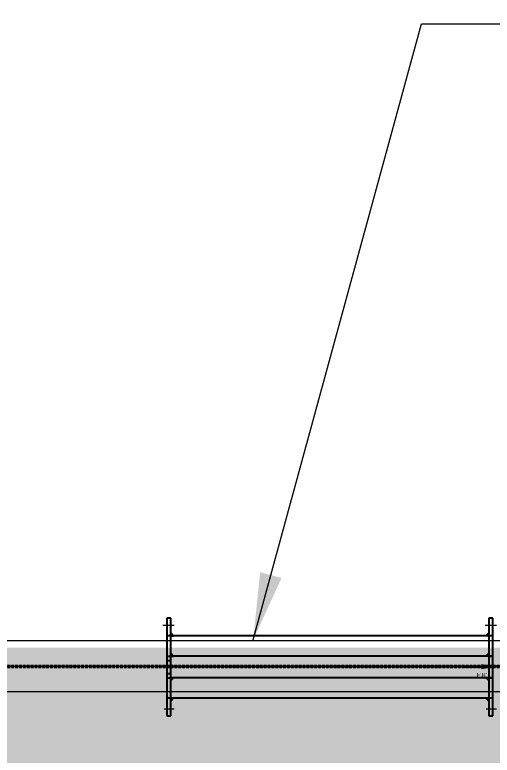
# Model space of a CAD drawing. Header units: inches. Extents: x 702888 to 852715, y 9845 to 271320.
# Drawn here: x 794144 to 795315, y 91130 to 92945 of the extents above; entities that cross this region are included whole.
import ezdxf

# ---------------------------------------------------------------- set-up
doc = ezdxf.new("R2010")
doc.units = ezdxf.units.IN
doc.header["$MEASUREMENT"] = 0
doc.header["$PDMODE"] = 34
for name, pattern in [('AXES', [50.8, 31.75, -6.35, 6.35, -6.35]), ('CENTER', [2, 1.25, -0.25, 0.25, -0.25]), ('CENTER2', [1.125, 0.75, -0.125, 0.125, -0.125]), ('HIDDEN', [9.525, 6.35, -3.175]), ('MITTE2', [725.805, 483.87, -80.645, 80.645, -80.645])]:
    doc.linetypes.add(name, pattern=pattern)
doc.layers.get('0').update_dxf_attribs({"lineweight": 5})
doc.layers.get('Defpoints').update_dxf_attribs({"lineweight": 5})
for name, color, linetype in [('271', 7, 'Continuous'), ('Baugruppe', 1, 'Continuous'), ('FREE-6M', 70, 'Continuous'), ('MIXTE', 1, 'AXES'), ('PF2-6 m', 200, 'Continuous'), ('Schweißnahht', 7, 'Continuous')]:
    doc.layers.add(name, color=color, linetype=linetype)
for name, color, linetype, lineweight in [('AIR PIPE', 120, 'Continuous', 5), ('Beam 200', 6, 'Continuous', 0), ('BEMASSUNG', 5, 'Continuous', 0), ('CABLE TRAY', 30, 'Continuous', 5), ('chain', 2, 'Continuous', 5), ('chain con', 52, 'Continuous', 5), ('MITTE', 1, 'MITTE2', 0)]:
    doc.layers.add(name, color=color, linetype=linetype, lineweight=lineweight)
doc.dimstyles.new('D1', dxfattribs={"dimscale": 66, "dimtxt": 2.5, "dimasz": 2.5, "dimexe": 1, "dimexo": 1, "dimgap": 1.25, "dimtad": 1, "dimdec": 0, "dimdsep": 46, "dimtxsty": 'Standard', "dimblk": 'OPEN30', "dimcen": 2.5, "dimclrd": 150, "dimclre": 150, "dimclrt": 140, "dimadec": 0, "dimazin": 0, "dimtfac": 1, "dimtdec": 0, "dimtmove": 0, "dimatfit": 3, "dimfxl": 1, "dimtfill": 1, "dimlwd": 13, "dimlwe": 13, "dimarcsym": 0})

# ---------------------------------------------------------------- blocks, each defined once
blk = doc.blocks.new('_Open30')
at = {"color": 0, "linetype": 'ByBlock', "lineweight": -2}
for p, q in [((-1, 0.2679), (0, 0)), ((0, 0), (-1, -0.2679)), ((0, 0), (-1, 0))]:
    blk.add_line(p, q, dxfattribs=at)
blk = doc.blocks.new('*D149')
at = {"layer": 'chain', "color": 150, "lineweight": 13, "transparency": 16777216}
for p, q in [((778287.7, 91542.1), (778287.7, 94445.8)), ((798242, 91542.1), (798242, 94445.8)), ((798054.5, 94370.8), (778475.2, 94370.8))]:
    blk.add_line(p, q, dxfattribs=at)
at = {"layer": 'Defpoints', "color": 0, "transparency": 16777216}
for p in [(778287.7, 94370.8), (778287.7, 91467.1), (798242, 91467.1)]:
    blk.add_point(p, dxfattribs=at)
at = {"layer": 'chain', "color": 150, "lineweight": 13, "transparency": 16777216, "xscale": 187.5, "yscale": 187.5, "zscale": 187.5, "rotation": 180}
blk.add_blockref('_Open30', (778287.7, 94370.8), dxfattribs=at)
at = {"layer": 'chain', "color": 150, "lineweight": 13, "transparency": 16777216, "xscale": 187.5, "yscale": 187.5, "zscale": 187.5}
blk.add_blockref('_Open30', (798242, 94370.8), dxfattribs=at)
at = {"layer": 'chain', "color": 140, "transparency": 16777216, "insert": (788264.9, 94558.3), "char_height": 187.5, "attachment_point": 5, "bg_fill": 3, "box_fill_scale": 1.25, "bg_fill_color": 256, "bg_fill_true_color": 13158600, "bg_fill_transparency": 0}
blk.add_mtext('19954', dxfattribs=at)
blk = doc.blocks.new('T6YY6')
at = {"linetype": 'CENTER2', "ltscale": 80}
blk.add_line((706263.8, 77134.1), (706263.8, 83265.3), dxfattribs=at)
for p, q in [((706201.3, 77210.4), (706201.3, 83210.4)), ((706326.3, 77210.4), (706326.3, 83210.4))]:
    blk.add_line(p, q)
at = {"linetype": 'HIDDEN'}
for p, q in [((706261, 83210.4), (706261, 77210.4)), ((706266.7, 83210.4), (706266.7, 77210.4))]:
    blk.add_line(p, q, dxfattribs=at)
blk = doc.blocks.new('a5')
at = {"layer": 'Schweißnahht'}
for p, q in [((0, 0), (0, 7.0711)), ((0, 7.0711), (7.0711, 0)), ((0, 0), (7.0711, 0))]:
    blk.add_line(p, q, dxfattribs=at)
blk.add_solid([(0, 0), (7.0711, 0), (0, 7.0711)], dxfattribs=at)
blk = doc.blocks.new('hjuyjy')
at = {"layer": 'FREE-6M'}
for p, q in [((796654.8, 84085.7), (796654.8, 83845.7)), ((796664.8, 84085.7), (796654.8, 84085.7)), ((796664.8, 83845.7), (796664.8, 84085.7)), ((797444.8, 84085.7), (797444.8, 83845.7)), ((797454.8, 84085.7), (797444.8, 84085.7)), ((797454.8, 83845.7), (797454.8, 84085.7)), ((796664.8, 84042.2), (796654.8, 84042.2)), ((797454.8, 84042.2), (796664.8, 84042.2)), ((797454.8, 84042.2), (797444.8, 84042.2)), ((796654.8, 83992.2), (796664.8, 83992.2)), ((797454.8, 83992.2), (796664.8, 83992.2)), ((796674.8, 83992.2), (796664.8, 83992.2)), ((797444.8, 83992.2), (797454.8, 83992.2)), ((796654.8, 83981.7), (796664.8, 83981.7)), ((796654.8, 83949.7), (796664.8, 83949.7)), ((796654.8, 83939.2), (796664.8, 83939.2)), ((797454.8, 83939.2), (796664.8, 83939.2)), ((796674.8, 83939.2), (796664.8, 83939.2)), ((797444.8, 83939.2), (797454.8, 83939.2)), ((796664.8, 83889.2), (796654.8, 83889.2)), ((797454.8, 83889.2), (796664.8, 83889.2)), ((797454.8, 83889.2), (797444.8, 83889.2)), ((796654.8, 83845.7), (796664.8, 83845.7)), ((797444.8, 83845.7), (797454.8, 83845.7))]:
    blk.add_line(p, q, dxfattribs=at)
at = {"layer": 'MITTE'}
for p, q in [((796645.7, 84068.2), (796673.2, 84068.2)), ((797435.7, 84068.2), (797463.2, 84068.2)), ((796648.2, 83863.2), (796673.2, 83863.2)), ((797438.2, 83863.2), (797463.2, 83863.2))]:
    blk.add_line(p, q, dxfattribs=at)
at = {"layer": 'MIXTE', "linetype": 'CENTER'}
blk.add_line((797454.8, 83965.7), (796664.8, 83965.7), dxfattribs=at)
at = {"layer": 'FREE-6M', "xscale": -1}
for p, rotation in [((796664.8, 84042.2), 270), ((796664.8, 83992.2), 270), ((796664.8, 83939.2), 180), ((796664.8, 83889.2), 180)]:
    blk.add_blockref('a5', p, dxfattribs=dict(at, rotation=rotation))
at = {"layer": 'FREE-6M'}
for p, rotation in [((797444.8, 84042.2), 90), ((797444.8, 83992.2), 90), ((797444.8, 83939.2), 180), ((797444.8, 83889.2), 180)]:
    blk.add_blockref('a5', p, dxfattribs=dict(at, rotation=rotation))
blk = doc.blocks.new('*D229')
at = {"layer": 'CABLE TRAY', "color": 150, "lineweight": 13, "transparency": 16777216}
for p, q in [((775963.9, 91413.1), (775963.9, 97303)), ((806543, 91389), (806543, 97303)), ((776128.9, 97237), (806378, 97237))]:
    blk.add_line(p, q, dxfattribs=at)
at = {"layer": 'Defpoints', "color": 0, "transparency": 16777216}
for p in [(806543, 97237), (775963.9, 91347.1), (806543, 91323)]:
    blk.add_point(p, dxfattribs=at)
at = {"layer": 'CABLE TRAY', "color": 150, "lineweight": 13, "transparency": 16777216, "xscale": 165, "yscale": 165, "zscale": 165, "rotation": 180}
blk.add_blockref('_Open30', (775963.9, 97237), dxfattribs=at)
at = {"layer": 'CABLE TRAY', "color": 150, "lineweight": 13, "transparency": 16777216, "xscale": 165, "yscale": 165, "zscale": 165}
blk.add_blockref('_Open30', (806543, 97237), dxfattribs=at)
at = {"layer": 'CABLE TRAY', "color": 140, "transparency": 16777216, "insert": (791253.4, 97402), "char_height": 165, "attachment_point": 5, "bg_fill": 3, "box_fill_scale": 1.25, "bg_fill_color": 256, "bg_fill_true_color": 13158600, "bg_fill_transparency": 0}
blk.add_mtext('30579', dxfattribs=at)
blk = doc.blocks.new('A$C2260')
at = {"layer": '271'}
for p, q in [((0.1, 4.4), (65.5, 4.4)), ((65.5, 4.4), (40.8, 8.8)), ((65.5, 4.4), (40.8, 0.1))]:
    blk.add_line(p, q, dxfattribs=at)
for points in [[(40.8, 0.1), (65.5, 4.4), (40.8, 8.8), (40.8, 4.4)], [(65.5, 4.4), (40.8, 8.8), (40.8, 4.4), (65.5, 4.4)], [(40.8, 8.8), (40.8, 4.4), (65.5, 4.4), (63.4, 4.6)], [(40.8, 4.4), (40.8, 4.4), (40.8, 0.1), (65.5, 4.4)], [(40.8, 4.4), (65.5, 4.4), (40.8, 4.4)]]:
    blk.add_solid(points, dxfattribs=at)
at = {"layer": 'BEMASSUNG', "insert": (29, 29.8), "char_height": 10, "width": 501.241, "attachment_point": 1}
blk.add_mtext('{F.R.}', dxfattribs=at)
blk = doc.blocks.new('FR')
at = {"layer": 'BEMASSUNG'}
blk.add_blockref('A$C2260', (-669.1, -4.6), dxfattribs=at)

msp = doc.modelspace()

# ---------------------------------------------------------------- linework, layer by layer
at = {"layer": 'Baugruppe', "linetype": 'CENTER2', "ltscale": 80}
msp.add_line((810354.51, 91347.001), (794192.937, 91347.001), dxfattribs=at)
at = {"layer": 'CABLE TRAY', "const_width": 150}
msp.add_lwpolyline([(740888.271, 78756.412), (740888.271, 91183.631), (758612.206, 91183.631), (758612.206, 87161.186), (767113.084, 87147.598), (767113.084, 91196.126), (777013.484, 91184.501), (809194.463, 91184.501), (809194.463, 86172.513)], dxfattribs=at)
at = {"layer": 'PF2-6 m', "ltscale": 20}
msp.add_line((808354.391, 91347.129), (778301.081, 91347.129), dxfattribs=at)

# ---------------------------------------------------------------- block references
at = {"layer": 'Beam 200', "rotation": 90}
msp.add_blockref('T6YY6', (874135.964, -614916.574), dxfattribs=at)

# ---------------------------------------------------------------- dimensions: what is measured, and where the dimension line sits
at = {"layer": 'chain', "color": 1}
dim = msp.add_linear_dim(base=(778287.706, 94370.771), p1=(798242.015, 91467.129), p2=(778287.706, 91467.129), dimstyle='D1', override={"dimscale": 75}, dxfattribs=at)
dim.commit()
dim.dimension.update_dxf_attribs({"geometry": '*D149', "text_midpoint": (788264.861, 94558.271)})

# ---------------------------------------------------------------- next in the draw order: block references
msp.add_blockref('hjuyjy', (-2138.418, 7380.341))

# ---------------------------------------------------------------- next in the draw order: leaders
at = {"annotation_type": 0, "has_hookline": 1, "hookline_direction": 0, "text_width": 2695}
msp.add_leader([(794728.303, 91412.155), (795141.157, 92923.662), (795306.157, 92923.662)], dimstyle='D1', override={"dimgap": 1.25, "dimtad": 1}, dxfattribs=at)

# ---------------------------------------------------------------- next in the draw order: dimensions: what is measured, and where the dimension line sits
at = {"layer": 'CABLE TRAY'}
dim = msp.add_linear_dim(base=(806542.978, 97236.952), p1=(775963.85, 91347.129), p2=(806542.978, 91323.009), dimstyle='D1', dxfattribs=at)
dim.commit()
dim.dimension.update_dxf_attribs({"geometry": '*D229', "text_midpoint": (791253.414, 97401.952)})

# ---------------------------------------------------------------- next in the draw order: linework, layer by layer
at = {"layer": 'AIR PIPE', "const_width": 75}
msp.add_lwpolyline([(751044.526, 82560.876), (751044.526, 78656.595), (740828.621, 78656.595), (740825.786, 91271.685), (748836.806, 91283.626), (758837.206, 91283.626), (758837.206, 87061.186), (777238.484, 87061.186), (777238.484, 91283.631), (809419.463, 91283.631), (809419.463, 86072.513)], dxfattribs=at)
at = {"layer": 'chain con', "color": 51, "true_color": 0xf7f281}
msp.add_lwpolyline([(768175.584, 91347.001, 92.306, 92.306, 0), (808354.257, 91347.129, 92.306, 92.306, -0.41397619), (809354.257, 90347.939, 92.306, 92.306, 0), (809356.963, 87009.013, 92.306, 92.306, -0.41236759), (808354.513, 86009.013, 92.306, 92.306, -0.37727433), (807242.673, 87120.75, 92.306, 92.306, 0), (807243.606, 89276.377, 92.306, 92.306, 0.90275594), (805240.14, 89276.489, 92.306, 92.306, 0), (805244.848, 87821.956, 92.306, 92.306, -0.41383313), (804243.213, 86819.019, 92.306, 92.306, 0), (798242.153, 86819.019, 92.306, 92.306, -0.41421373), (797242.153, 87819.02, 92.306, 92.306, 0), (797242.153, 90235.677, 92.306, 92.306, -0.97199685), (799353.738, 90218.985, 92.306, 92.306, 0), (799353.738, 87121.736, 92.306, 92.306, -0.37606083), (798245.24, 86010.013, 92.306, 92.306, 0), (766481.493, 86008.645, 92.306, 92.306, 0.38429449)], format="xyseb", dxfattribs=at)

# ---------------------------------------------------------------- next in the draw order: block references
at = {"xscale": -1, "rotation": 180}
msp.add_blockref('FR', (795916.349, 91346.046), dxfattribs=at)

doc.saveas('drawing.dxf')
